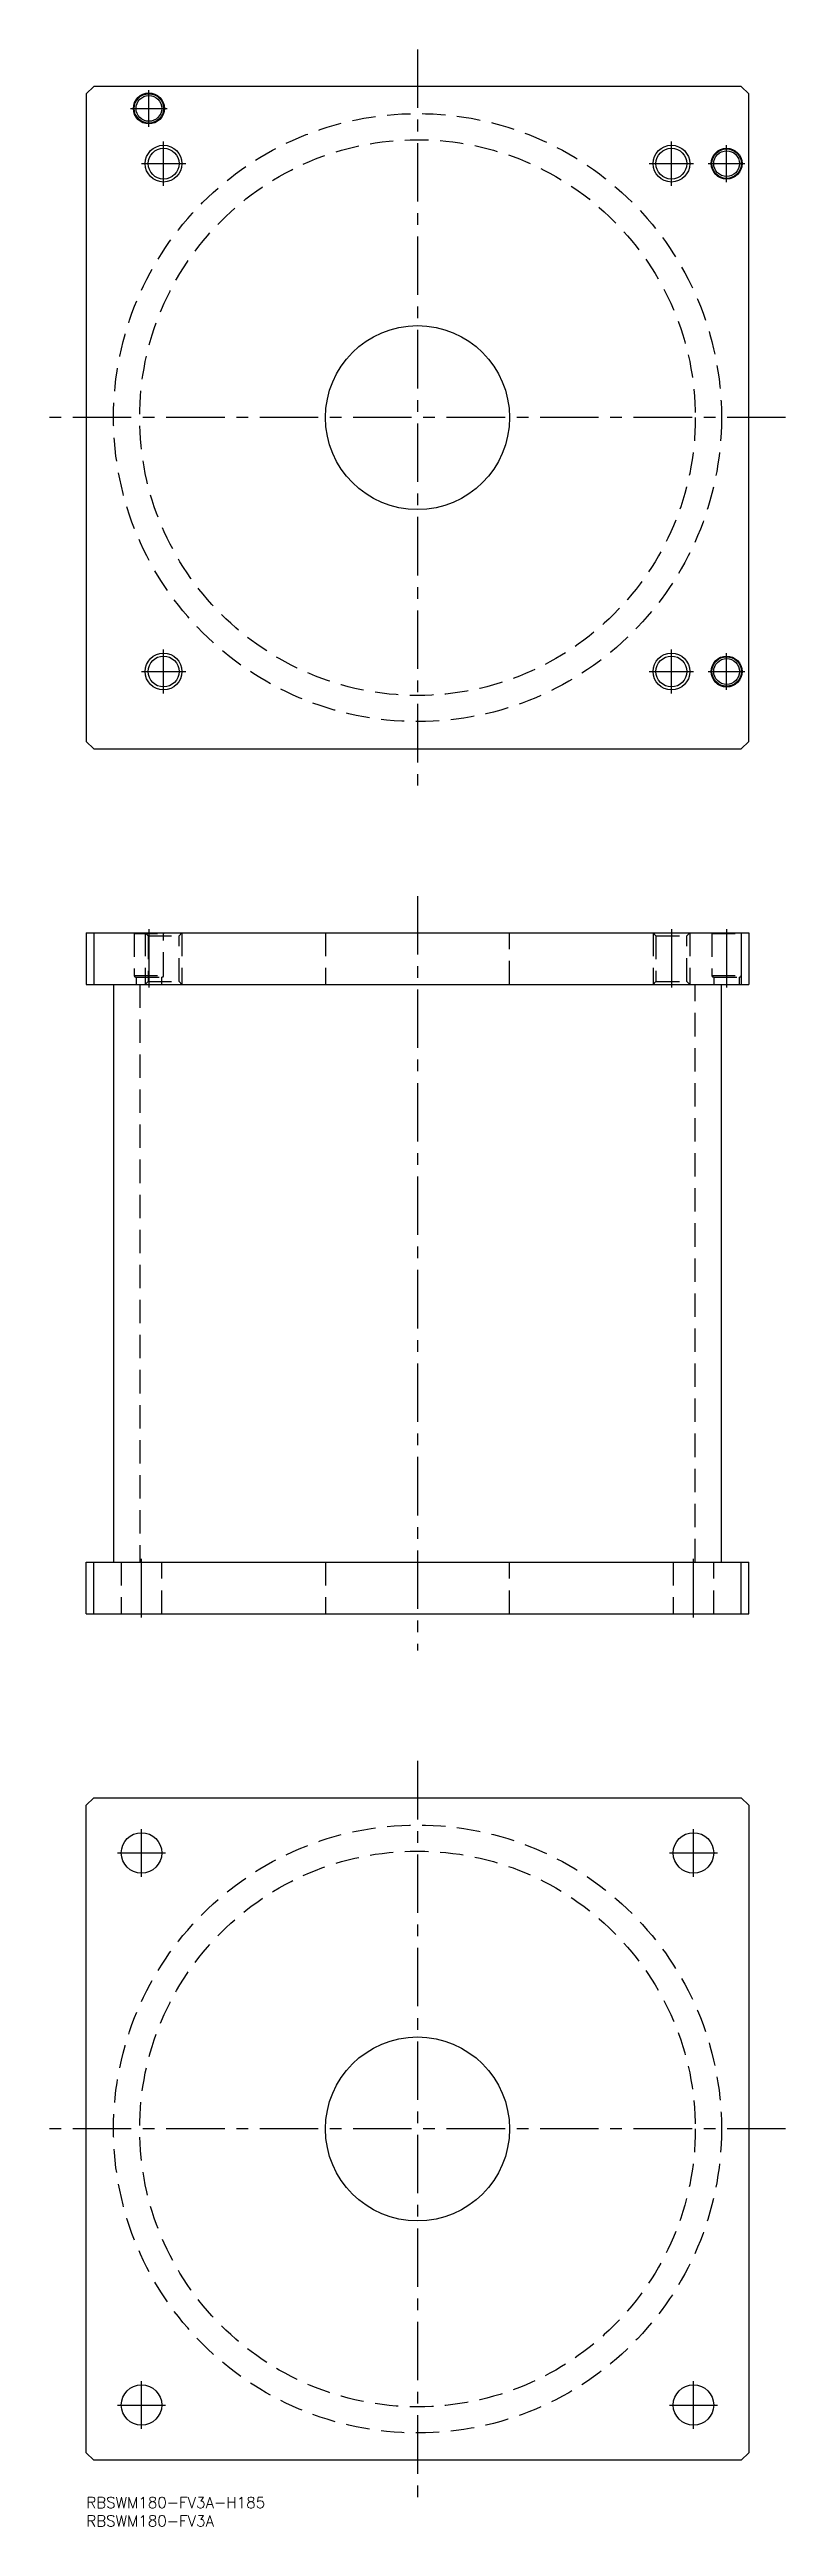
# Model space of a CAD drawing. Extents: x -10 to 190, y -8 to 665.
import ezdxf

# ---------------------------------------------------------------- set-up
doc = ezdxf.new("R2010")
doc.units = 0
doc.header["$LTSCALE"] = 0.5
doc.linetypes.add('CENTER', pattern=[50.8, 31.75, -6.35, 6.35, -6.35])
doc.linetypes.add('DASHED', pattern=[19.05, 12.7, -6.35])
for name, color, linetype in [('MSM_CENTER', 1, 'CENTER'), ('MSM_CONTINUOUS', 7, 'CONTINUOUS'), ('MSM_DASHED', 4, 'DASHED'), ('MSM_NARROW', 5, 'CONTINUOUS'), ('MSM_PART_NUMBER', 7, 'CONTINUOUS')]:
    doc.layers.add(name, color=color, linetype=linetype)
doc.styles.get("Standard").update_dxf_attribs({"font": 'txt.shx', "height": 3, "bigfont": 'bigfont.shx'})

msp = doc.modelspace()

# ---------------------------------------------------------------- linework, layer by layer
at = {"layer": 'MSM_CENTER'}
for p, q in [((90, 665), (90, 465)), ((17, 644), (17, 654)), ((12, 649), (22, 649)), ((21, 628), (21, 640)), ((159, 628), (159, 640)), ((15, 634), (27, 634)), ((153, 634), (165, 634)), ((169, 634), (179, 634)), ((174, 629), (174, 639)), ((190, 565), (-10, 565)), ((21, 490), (21, 502)), ((159, 490), (159, 502)), ((174, 491), (174, 501)), ((15, 496), (27, 496)), ((153, 496), (165, 496)), ((169, 496), (179, 496)), ((90, 435), (90, 230)), ((17, 426), (17, 410)), ((159, 426), (159, 410)), ((174, 426), (174, 410)), ((15, 239), (15, 255)), ((165, 239), (165, 255)), ((90, 200), (90, 0)), ((8.5, 175), (21.5, 175)), ((15, 168.5), (15, 181.5)), ((158.5, 175), (171.5, 175)), ((165, 168.5), (165, 181.5)), ((190, 100), (-10, 100)), ((15, 18.5), (15, 31.5)), ((165, 18.5), (165, 31.5)), ((8.5, 25), (21.5, 25)), ((158.5, 25), (171.5, 25))]:
    msp.add_line(p, q, dxfattribs=at)
at = {"layer": 'MSM_CONTINUOUS'}
for p, q in [((2, 655), (0, 653)), ((0, 653), (0, 477)), ((178, 655), (2, 655)), ((180, 653), (178, 655)), ((180, 477), (180, 653)), ((0, 477), (2, 475)), ((2, 475), (178, 475)), ((178, 475), (180, 477)), ((0, 425), (0, 411)), ((0, 425), (180, 425)), ((2, 425), (2, 411)), ((178, 425), (178, 411)), ((180, 425), (180, 411)), ((0, 411), (180, 411)), ((7.4, 411), (7.4, 254)), ((172.6, 254), (172.6, 411)), ((0, 240), (0, 254)), ((0, 254), (180, 254)), ((2, 240), (2, 254)), ((178, 240), (178, 254)), ((180, 240), (180, 254)), ((0, 240), (180, 240)), ((0, 188), (2, 190)), ((2, 190), (178, 190)), ((178, 190), (180, 188)), ((0, 12), (0, 188)), ((180, 188), (180, 12)), ((2, 10), (0, 12)), ((178, 10), (2, 10)), ((180, 12), (178, 10))]:
    msp.add_line(p, q, dxfattribs=at)
for centre, radius in [((17, 649), 4.2), ((17, 649), 4), ((17, 649), 3.5), ((21, 634), 4.188), ((159, 634), 4.188), ((174, 634), 4.2), ((174, 634), 4), ((174, 634), 3.5), ((90, 565), 25), ((21, 496), 4.188), ((159, 496), 4.188), ((174, 496), 4.2), ((174, 496), 4), ((174, 496), 3.5), ((15, 175), 5.5), ((165, 175), 5.5), ((90, 100), 25), ((15, 25), 5.5), ((165, 25), 5.5)]:
    msp.add_circle(centre, radius, dxfattribs=at)
at = {"layer": 'MSM_DASHED'}
for p, q in [((12.8, 425), (13, 424.8)), ((13, 424.8), (21, 424.8)), ((13, 424.8), (13, 413.4)), ((16, 425), (16.812, 424.188)), ((16, 425), (16, 411)), ((16.812, 424.188), (25.188, 424.188)), ((16.812, 424.188), (16.812, 411.812)), ((21, 424.8), (21.2, 425)), ((21, 413.4), (21, 424.8)), ((25.188, 424.188), (26, 425)), ((25.188, 411.812), (25.188, 424.188)), ((26, 425), (26, 411)), ((65, 425), (65, 411)), ((115, 411), (115, 425)), ((154, 425), (154.812, 424.188)), ((154, 425), (154, 411)), ((154.812, 424.188), (163.188, 424.188)), ((154.812, 424.188), (154.812, 411.812)), ((163.188, 424.188), (164, 425)), ((163.188, 411.812), (163.188, 424.188)), ((164, 425), (164, 411)), ((169.8, 425), (170, 424.8)), ((170, 424.8), (178, 424.8)), ((170, 424.8), (170, 413.4)), ((178, 424.8), (178.2, 425)), ((13.006, 413.4), (20.994, 413.4)), ((13.4, 413), (20.6, 413)), ((13.5, 413), (13.5, 411)), ((14.5, 411), (14.5, 254)), ((16.812, 411.812), (16, 411)), ((16.812, 411.812), (25.188, 411.812)), ((20.5, 411), (20.5, 413)), ((26, 411), (25.188, 411.812)), ((154.812, 411.812), (154, 411)), ((154.812, 411.812), (163.188, 411.812)), ((164, 411), (163.188, 411.812)), ((165.5, 254), (165.5, 411)), ((170.006, 413.4), (177.994, 413.4)), ((170.4, 413), (177.6, 413)), ((170.5, 413), (170.5, 411)), ((177.5, 411), (177.5, 413)), ((9.5, 254), (9.5, 240)), ((20.5, 240), (20.5, 254)), ((65, 254), (65, 240)), ((115, 240), (115, 254)), ((159.5, 254), (159.5, 240)), ((170.5, 240), (170.5, 254))]:
    msp.add_line(p, q, dxfattribs=at)
for centre, radius in [((90, 565), 82.6), ((90, 565), 75.5), ((90, 100), 82.6), ((90, 100), 75.5)]:
    msp.add_circle(centre, radius, dxfattribs=at)
for centre, start, end in [((13.4, 413.4), 180, 270), ((20.6, 413.4), 270, 0), ((170.4, 413.4), 180, 270), ((177.6, 413.4), 270, 0)]:
    msp.add_arc(centre, 0.4, start, end, dxfattribs=at)
at = {"layer": 'MSM_NARROW'}
for centre in [(21, 634), (159, 634), (21, 496), (159, 496)]:
    msp.add_circle(centre, 5, dxfattribs=at)

# ---------------------------------------------------------------- texts
at = {"layer": 'MSM_PART_NUMBER'}
for s, p in [('RBSWM180-FV3A-H185', (0, -3)), ('RBSWM180-FV3A', (0, -8))]:
    msp.add_text(s, height=3, dxfattribs=at).set_placement(p)

doc.saveas('drawing.dxf')
